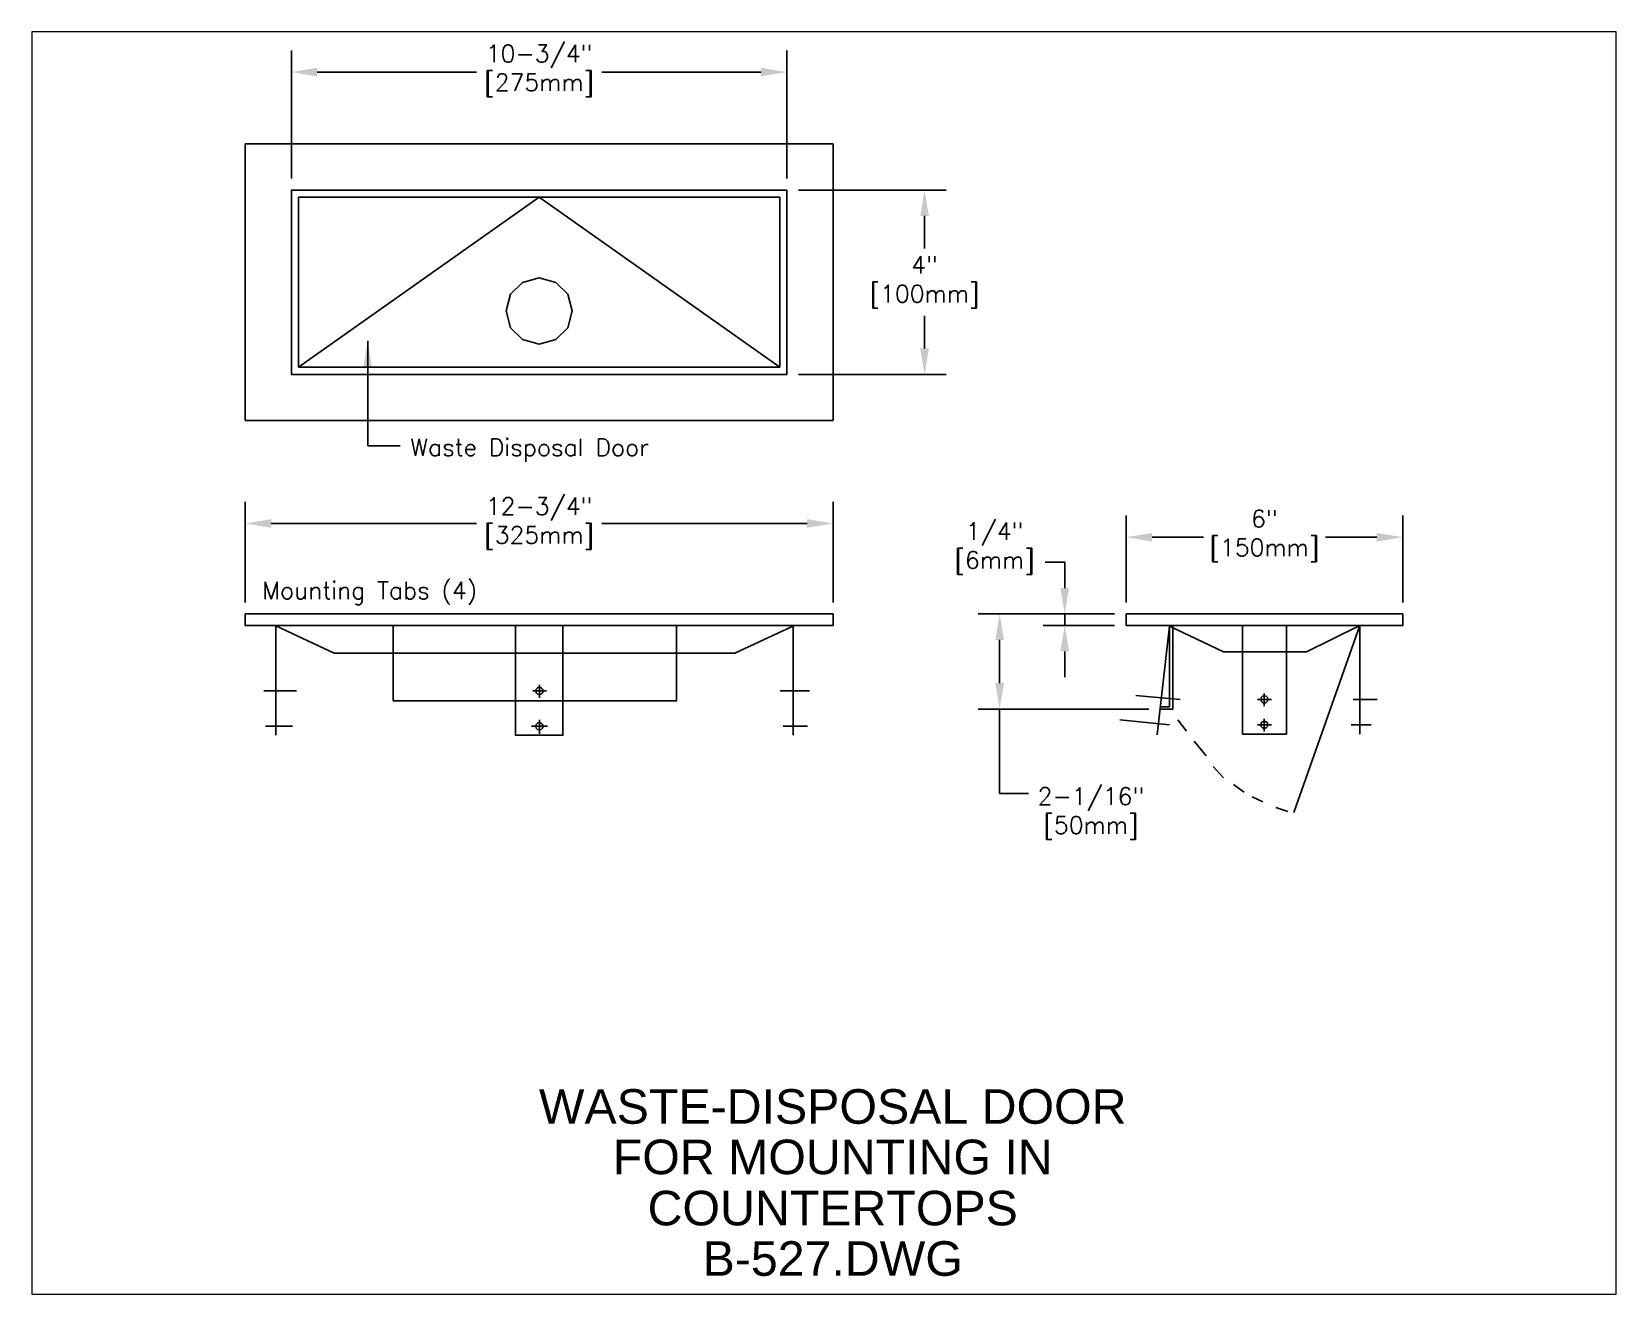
# Paper-space layout 'Layout1' of a CAD drawing. Extents: x 1.03 to 9.23, y 0.82 to 7.36.
# The model-space entities are those that its viewports show. They can reach past a viewport. Long polylines and large blocks are cut down to what shows.
import ezdxf
from ezdxf.enums import TextEntityAlignment as Align

# ---------------------------------------------------------------- set-up
doc = ezdxf.new("R2010")
doc.units = 0
doc.header["$MEASUREMENT"] = 0
doc.header["$PDMODE"] = 35
doc.header["$PDSIZE"] = 0.000315
doc.linetypes.add('CENTER2', pattern=[1.125, 0.75, -0.125, 0.125, -0.125])
doc.layers.get('0').update_dxf_attribs({"linetype": 'CONTINUOUS'})
doc.layers.get('DEFPOINTS').update_dxf_attribs({"linetype": 'CONTINUOUS'})
for name, color, linetype in [('DETAIL', 4, 'CONTINUOUS'), ('DIM', 1, 'CONTINUOUS'), ('TEXT', 2, 'CONTINUOUS')]:
    doc.layers.add(name, color=color, linetype=linetype)
doc.styles.add('ARIAL_5', font='arial.ttf', dxfattribs={"height": 5})
doc.styles.add('DIM_S_8', font='simplex.shx', dxfattribs={"height": 0.375})
doc.dimstyles.new('DIM_S_7', dxfattribs={"dimtxt": 0.12, "dimasz": 0.5625, "dimexe": 0.46875, "dimexo": 0.25, "dimgap": 0.09375, "dimtad": 1, "dimtih": 1, "dimtoh": 1, "dimdec": 4, "dimrnd": 0.0625, "dimzin": 0, "dimtxsty": 'DIM_S_8', "dimcen": 0.09375, "dimaunit": 1, "dimazin": 3, "dimtfac": 1, "dimtdec": 4, "dimtofl": 0, "dimtmove": 0, "dimatfit": 3, "dimtolj": 1, "dimtzin": 0})

# ---------------------------------------------------------------- blocks, each defined once
blk = doc.blocks.new('TBLK_TX')
blk = doc.blocks.new('*D1')
at = {"color": 0, "linetype": 'BYBLOCK'}
for p, q in [((53.625, 18.085), (53.625, 20.267)), ((66.375, 18.085), (66.375, 20.267)), ((54.187, 19.798), (58.638, 19.798)), ((65.812, 19.798), (61.361, 19.798))]:
    blk.add_line(p, q, dxfattribs=at)
for points in [[(54.187, 19.892), (54.187, 19.704), (53.625, 19.798)], [(65.812, 19.892), (65.812, 19.704), (66.375, 19.798)]]:
    blk.add_solid(points, dxfattribs=at)
at = {"layer": 'DEFPOINTS', "color": 0, "linetype": 'BYBLOCK'}
for p in [(66.375, 19.798), (53.625, 17.835), (66.375, 17.835)]:
    blk.add_point(p, dxfattribs=at)
at = {"color": 0, "linetype": 'BYBLOCK', "insert": (60, 19.798), "char_height": 0.375, "attachment_point": 5, "style": 'DIM_S_8'}
blk.add_mtext('\\A1;12-3/4"\\P[325mm]', dxfattribs=at)
blk = doc.blocks.new('*D2')
at = {"color": 0, "linetype": 'BYBLOCK'}
for p, q in [((54.625, 27.284), (54.625, 30.062)), ((65.375, 27.284), (65.375, 30.062)), ((55.187, 29.594), (58.638, 29.594)), ((64.812, 29.594), (61.361, 29.594))]:
    blk.add_line(p, q, dxfattribs=at)
for points in [[(55.187, 29.687), (55.187, 29.5), (54.625, 29.594)], [(64.812, 29.687), (64.812, 29.5), (65.375, 29.594)]]:
    blk.add_solid(points, dxfattribs=at)
at = {"layer": 'DEFPOINTS', "color": 0, "linetype": 'BYBLOCK'}
for p in [(65.375, 29.594), (54.625, 27.034), (65.375, 27.034)]:
    blk.add_point(p, dxfattribs=at)
at = {"color": 0, "linetype": 'BYBLOCK', "insert": (60, 29.621), "char_height": 0.375, "attachment_point": 5, "style": 'DIM_S_8'}
blk.add_mtext('\\A1;10-3/4"\\P[275mm]', dxfattribs=at)
blk = doc.blocks.new('*D3')
at = {"color": 0, "linetype": 'BYBLOCK'}
for p, q in [((65.625, 27.034), (68.828, 27.034)), ((68.36, 26.471), (68.36, 25.762)), ((68.36, 23.596), (68.36, 24.306)), ((65.625, 23.034), (68.828, 23.034))]:
    blk.add_line(p, q, dxfattribs=at)
for points in [[(68.266, 26.471), (68.453, 26.471), (68.36, 27.034)], [(68.266, 23.596), (68.453, 23.596), (68.36, 23.034)]]:
    blk.add_solid(points, dxfattribs=at)
at = {"layer": 'DEFPOINTS', "color": 0, "linetype": 'BYBLOCK'}
for p in [(65.375, 27.034), (65.375, 23.034), (68.36, 23.034)]:
    blk.add_point(p, dxfattribs=at)
at = {"color": 0, "linetype": 'BYBLOCK', "insert": (68.36, 25.034), "char_height": 0.375, "attachment_point": 5, "style": 'DIM_S_8'}
blk.add_mtext('\\A1;4"\\P[100mm]', dxfattribs=at)
blk = doc.blocks.new('*D4')
at = {"color": 0, "linetype": 'BYBLOCK'}
for p, q in [((72.733, 18.085), (72.733, 19.968)), ((78.733, 18.085), (78.733, 19.968)), ((73.295, 19.5), (74.407, 19.5)), ((78.17, 19.5), (77.059, 19.5))]:
    blk.add_line(p, q, dxfattribs=at)
for points in [[(73.295, 19.593), (73.295, 19.406), (72.733, 19.5)], [(78.17, 19.593), (78.17, 19.406), (78.733, 19.5)]]:
    blk.add_solid(points, dxfattribs=at)
at = {"layer": 'DEFPOINTS', "color": 0, "linetype": 'BYBLOCK'}
for p in [(78.733, 19.5), (72.733, 17.835), (78.733, 17.835)]:
    blk.add_point(p, dxfattribs=at)
at = {"color": 0, "linetype": 'BYBLOCK', "insert": (75.733, 19.527), "char_height": 0.375, "attachment_point": 5, "style": 'DIM_S_8'}
blk.add_mtext('\\A1;6"\\P[150mm]', dxfattribs=at)
blk = doc.blocks.new('*D5')
at = {"color": 0, "linetype": 'BYBLOCK'}
for p, q in [((71.4, 18.397), (71.4, 18.96)), ((72.483, 17.835), (70.931, 17.835)), ((72.483, 17.585), (70.931, 17.585)), ((71.4, 17.835), (71.4, 17.585)), ((71.4, 17.022), (71.4, 16.46))]:
    blk.add_line(p, q, dxfattribs=at)
for points in [[(71.306, 18.397), (71.494, 18.397), (71.4, 17.835)], [(71.306, 17.022), (71.494, 17.022), (71.4, 17.585)]]:
    blk.add_solid(points, dxfattribs=at)
at = {"layer": 'DEFPOINTS', "color": 0, "linetype": 'BYBLOCK'}
for p in [(71.4, 17.585), (72.733, 17.835), (72.733, 17.585)]:
    blk.add_point(p, dxfattribs=at)
at = {"color": 0, "linetype": 'BYBLOCK', "insert": (69.88, 19.256), "char_height": 0.375, "attachment_point": 5, "style": 'DIM_S_8'}
blk.add_mtext('\\A1;1/4"\\P[6mm]', dxfattribs=at)
blk = doc.blocks.new('*D6')
at = {"color": 0, "linetype": 'BYBLOCK'}
for p, q in [((72.483, 17.835), (69.52, 17.835)), ((69.988, 17.272), (69.988, 16.335)), ((73.223, 15.772), (69.52, 15.772))]:
    blk.add_line(p, q, dxfattribs=at)
for points in [[(69.895, 17.272), (70.082, 17.272), (69.988, 17.835)], [(69.895, 16.335), (70.082, 16.335), (69.988, 15.772)]]:
    blk.add_solid(points, dxfattribs=at)
at = {"layer": 'DEFPOINTS', "color": 0, "linetype": 'BYBLOCK'}
for p in [(72.733, 17.835), (69.988, 15.772), (73.473, 15.772)]:
    blk.add_point(p, dxfattribs=at)
at = {"color": 0, "linetype": 'BYBLOCK', "insert": (71.97, 13.503), "char_height": 0.375, "attachment_point": 5, "style": 'DIM_S_8'}
blk.add_mtext('\\A1;2-1/16"\\P[50mm]', dxfattribs=at)

msp = doc.modelspace()

# ---------------------------------------------------------------- linework, layer by layer
at = {"layer": 'DETAIL', "ltscale": 0.75}
for p, q in [((2.85568, 8.82951), (15.60568, 8.82951)), ((2.85568, 8.82951), (2.85568, 8.57951)), ((15.60568, 8.82951), (15.60568, 8.57951)), ((21.96362, 8.57951), (21.96362, 8.82951)), ((21.96362, 8.82951), (27.96362, 8.82951)), ((27.96362, 8.57951), (27.96362, 8.82951)), ((2.85568, 8.57951), (15.60568, 8.57951)), ((21.96362, 8.57951), (27.96362, 8.57951))]:
    msp.add_line(p, q, dxfattribs=at)
at = {"layer": 'DETAIL', "linetype": 'CENTER2', "ltscale": 0.5}
for p, q in [((23.13203, 6.97587), (22.17517, 7.05816)), ((22.90311, 6.42379), (21.82298, 6.52948))]:
    msp.add_line(p, q, dxfattribs=at)
at = {"layer": 'DETAIL', "linetype": 'CENTER2', "ltscale": 0.25}
for p, q in [((24.96064, 7.10512), (24.96064, 6.82905)), ((24.96064, 6.55297), (24.96064, 6.27696))]:
    msp.add_line(p, q, dxfattribs=at)
at = {"layer": 'DETAIL', "ltscale": 0.75}
for points in [[(15.60568, 19.0289), (2.85568, 19.0289), (2.85568, 13.0289), (15.60568, 13.0289)], [(14.60568, 18.0289), (3.85568, 18.0289), (3.85568, 14.0289), (14.60568, 14.0289)], [(14.44943, 17.87265), (4.01193, 17.87265), (4.01193, 14.18515), (14.44943, 14.18515)], [(9.23068, 14.68624), (9.5931, 14.78434), (9.8507, 15.04214), (9.94873, 15.40477), (9.8507, 15.76746), (9.5931, 16.02522), (9.23068, 16.12331), (8.86822, 16.02522), (8.61057, 15.76746), (8.51251, 15.40477), (8.61057, 15.04214), (8.86822, 14.78434)], [(9.23068, 14.68624), (9.5931, 14.78434), (9.8507, 15.04214), (9.94873, 15.40477), (9.8507, 15.76746), (9.5931, 16.02522), (9.23068, 16.12331), (8.86822, 16.02522), (8.61057, 15.76746), (8.51251, 15.40477), (8.61057, 15.04214), (8.86822, 14.78434)]]:
    msp.add_lwpolyline(points, close=True, dxfattribs=at)
for points in [[(4.01193, 14.18515), (9.23068, 17.87265), (14.44943, 14.18515)], [(3.51892, 8.56881), (4.78688, 7.98141), (13.47487, 7.98141), (14.71945, 8.55706)], [(3.51892, 8.56881), (3.51892, 6.19573)], [(6.06078, 8.56881), (6.06078, 6.9476), (12.2128, 6.9476), (12.2128, 8.56881)], [(8.71406, 8.58055), (8.71406, 6.19573), (9.74729, 6.19573), (9.74729, 8.56881)], [(14.74286, 8.56881), (14.74286, 6.19573)], [(22.90311, 8.56776), (22.63312, 6.20642)], [(22.97947, 8.57951), (22.97947, 6.76701), (22.70347, 6.76701)], [(27.03583, 6.22408), (27.03583, 8.57951), (25.87343, 8.00966), (24.07714, 8.00966), (22.90311, 8.56776), (22.90311, 6.81147), (22.71521, 6.81147)], [(24.48812, 8.57951), (24.48812, 6.22408), (25.43907, 6.22408), (25.43907, 8.57951)], [(27.03583, 8.57951), (25.60393, 4.51787)], [(9.23654, 7.23798), (9.19675, 7.22721), (9.16849, 7.19889), (9.15775, 7.15906)], [(9.31547, 7.15906), (9.30469, 7.19889), (9.27637, 7.22721), (9.23654, 7.23798)], [(3.26068, 7.15906), (3.96503, 7.15906)], [(9.15775, 7.15906), (9.16849, 7.11924), (9.19675, 7.09093), (9.23654, 7.08015)], [(9.23654, 7.08015), (9.27637, 7.09093), (9.30469, 7.11924), (9.31547, 7.15906)], [(14.46113, 7.15906), (15.09512, 7.15906)], [(24.96064, 7.05488), (24.92084, 7.04408), (24.89257, 7.01573), (24.88182, 6.97587)], [(24.88182, 6.97587), (24.89257, 6.93609), (24.92084, 6.90777), (24.96064, 6.89697)], [(25.03954, 6.97587), (25.02877, 7.01573), (25.00046, 7.04408), (24.96064, 7.05488)], [(24.96064, 6.89697), (25.00046, 6.90777), (25.02877, 6.93609), (25.03954, 6.97587)], [(26.88901, 6.97587), (27.40567, 6.97587)], [(3.29581, 6.39543), (3.88293, 6.39543)], [(9.23654, 6.47143), (9.19675, 6.46066), (9.16849, 6.43236), (9.15775, 6.39253)], [(9.15775, 6.39253), (9.16849, 6.3527), (9.19675, 6.32438), (9.23654, 6.31361)], [(9.31547, 6.39253), (9.30469, 6.43236), (9.27637, 6.46066), (9.23654, 6.47143)], [(9.23654, 6.31361), (9.27637, 6.32438), (9.30469, 6.3527), (9.31547, 6.39253)], [(14.51984, 6.39543), (15.04815, 6.39543)], [(23.27295, 6.28279), (23.08505, 6.52948)], [(24.96064, 6.50272), (24.92084, 6.49194), (24.89257, 6.46363), (24.88182, 6.42379)], [(24.88182, 6.42379), (24.89257, 6.38396), (24.92084, 6.35566), (24.96064, 6.34489)], [(25.03954, 6.42379), (25.02877, 6.46363), (25.00046, 6.49194), (24.96064, 6.50272)], [(24.96064, 6.34489), (25.00046, 6.35566), (25.02877, 6.38396), (25.03954, 6.42379)], [(26.84203, 6.42379), (27.2765, 6.42379)], [(23.69556, 5.75419), (23.43732, 6.07134)], [(24.07714, 5.27249), (23.84822, 5.51925)], [(24.52381, 4.95966), (24.29433, 5.13157)], [(24.92765, 4.75281), (24.69356, 4.86132)], [(25.46847, 4.54418), (25.21012, 4.62638)]]:
    msp.add_lwpolyline(points, dxfattribs=at)
at = {"layer": 'DETAIL', "linetype": 'CENTER2', "ltscale": 0.25}
for points in [[(9.23654, 7.28833), (9.23654, 7.01225)], [(9.08982, 7.15906), (9.3892, 7.15906)], [(24.81389, 6.97587), (25.11327, 6.97587)], [(9.06042, 6.39543), (9.41269, 6.39543)], [(9.23654, 6.53052), (9.23654, 6.22964)], [(24.81389, 6.42379), (25.11327, 6.42379)]]:
    msp.add_lwpolyline(points, dxfattribs=at)
at = {"layer": 'DIM', "linetype": 'CONTINUOUS'}
for p, q in [((20.63086, 9.95451), (20.20358, 9.95451)), ((19.21933, 6.76701), (19.21933, 4.93218)), ((19.21933, 4.93218), (19.84366, 4.93218))]:
    msp.add_line(p, q, dxfattribs=at)

# ---------------------------------------------------------------- block references
at = {"layer": 'TEXT', "linetype": 'CONTINUOUS'}
ref = msp.add_blockref('TBLK_TX', (15.59815, -2.23362), dxfattribs=dict(at, xscale=0.15, yscale=0.15, zscale=0.15))
ref.add_attrib('TITLE', 'WASTE-DISPOSAL DOOR', dxfattribs={"layer": '0', "height": 0.75, "style": 'ARIAL_5'}).set_placement((15.59815, -2.23362), align=Align.CENTER)
ref.add_attrib('DWG_NAME', 'FOR MOUNTING IN', dxfattribs={"layer": '0', "height": 0.75, "style": 'ARIAL_5'}).set_placement((15.59815, -3.32826), align=Align.CENTER)
ref = msp.add_blockref('TBLK_TX', (15.59815, -4.43849), dxfattribs=dict(at, xscale=0.15, yscale=0.15, zscale=0.15))
ref.add_attrib('TITLE', 'COUNTERTOPS', dxfattribs={"layer": '0', "height": 0.75, "style": 'ARIAL_5'}).set_placement((15.59815, -4.43849), align=Align.CENTER)
ref.add_attrib('DWG_NAME', 'B-527.DWG', dxfattribs={"layer": '0', "height": 0.75, "style": 'ARIAL_5'}).set_placement((15.59815, -5.53312), align=Align.CENTER)

# ---------------------------------------------------------------- texts
at = {"layer": 'DIM', "linetype": 'CONTINUOUS', "style": 'DIM_S_8'}
for s, p in [('Waste Disposal Door', (6.43408, 12.25837)), ('Mounting Tabs (4)', (3.22455, 9.15348))]:
    msp.add_text(s, height=0.375, dxfattribs=at).set_placement(p)

# ---------------------------------------------------------------- dimensions: what is measured, and where the dimension line sits
at = {"layer": 'DIM', "linetype": 'CONTINUOUS'}
for base, p1, p2, text, picture, middle in [((14.60568, 20.58852), (3.85568, 18.0289), (14.60568, 18.0289), '10-3/4"\\P[275mm]', '*D2', (9.23068, 20.61565)), ((15.60568, 10.79313), (2.85568, 8.82951), (15.60568, 8.82951), '12-3/4"\\P[325mm]', '*D1', (9.23068, 10.79313)), ((27.96362, 10.49466), (21.96362, 8.82951), (27.96362, 8.82951), '6"\\P[150mm]', '*D4', (24.96362, 10.52179))]:
    dim = msp.add_linear_dim(base=base, p1=p1, p2=p2, text=text, dimstyle='DIM_S_7', override={"dimpost": '\\X'}, dxfattribs=at)
    dim.commit()
    dim.dimension.update_dxf_attribs({"geometry": picture, "text_midpoint": middle, "dimtype": 160, "insert": (-50.76908, -9.00502)})
dim = msp.add_linear_dim(base=(17.59064, 14.0289), p1=(14.60568, 18.0289), p2=(14.60568, 14.0289), angle=90, text='4"\\P[100mm]', dimstyle='DIM_S_7', override={"dimpost": '\\X'}, dxfattribs=at)
dim.commit()
dim.dimension.update_dxf_attribs({"geometry": '*D3', "text_midpoint": (17.59064, 16.0289), "insert": (-50.76908, -9.00502)})
for base, p2, text, picture, middle in [((20.63086, 8.57951), (21.96362, 8.57951), '1/4"\\P[6mm]', '*D5', (19.11075, 10.25075)), ((19.21933, 6.76701), (22.70347, 6.76701), '2-1/16"\\P[50mm]', '*D6', (21.20091, 4.49804))]:
    dim = msp.add_linear_dim(base=base, p1=(21.96362, 8.82951), p2=p2, angle=90, text=text, dimstyle='DIM_S_7', override={"dimpost": '\\X'}, dxfattribs=at)
    dim.commit()
    dim.dimension.update_dxf_attribs({"geometry": picture, "text_midpoint": middle, "dimtype": 160, "insert": (-50.76908, -9.00502)})

# ---------------------------------------------------------------- leaders
msp.add_leader([(5.51116, 14.7547), (5.51116, 12.47544), (6.21692, 12.47544)], dimstyle='DIM_S_7', dxfattribs=at)

psp = doc.layouts.get("Layout1")

# ---------------------------------------------------------------- viewports
at = {"layer": '0', "linetype": 'CONTINUOUS'}
psp.add_viewport(center=(5.1294, 4.0887), size=(8.207, 6.542), view_center_point=(15.40909, 7.76507), view_height=27.4002774, dxfattribs=at)

doc.saveas('drawing.dxf')
